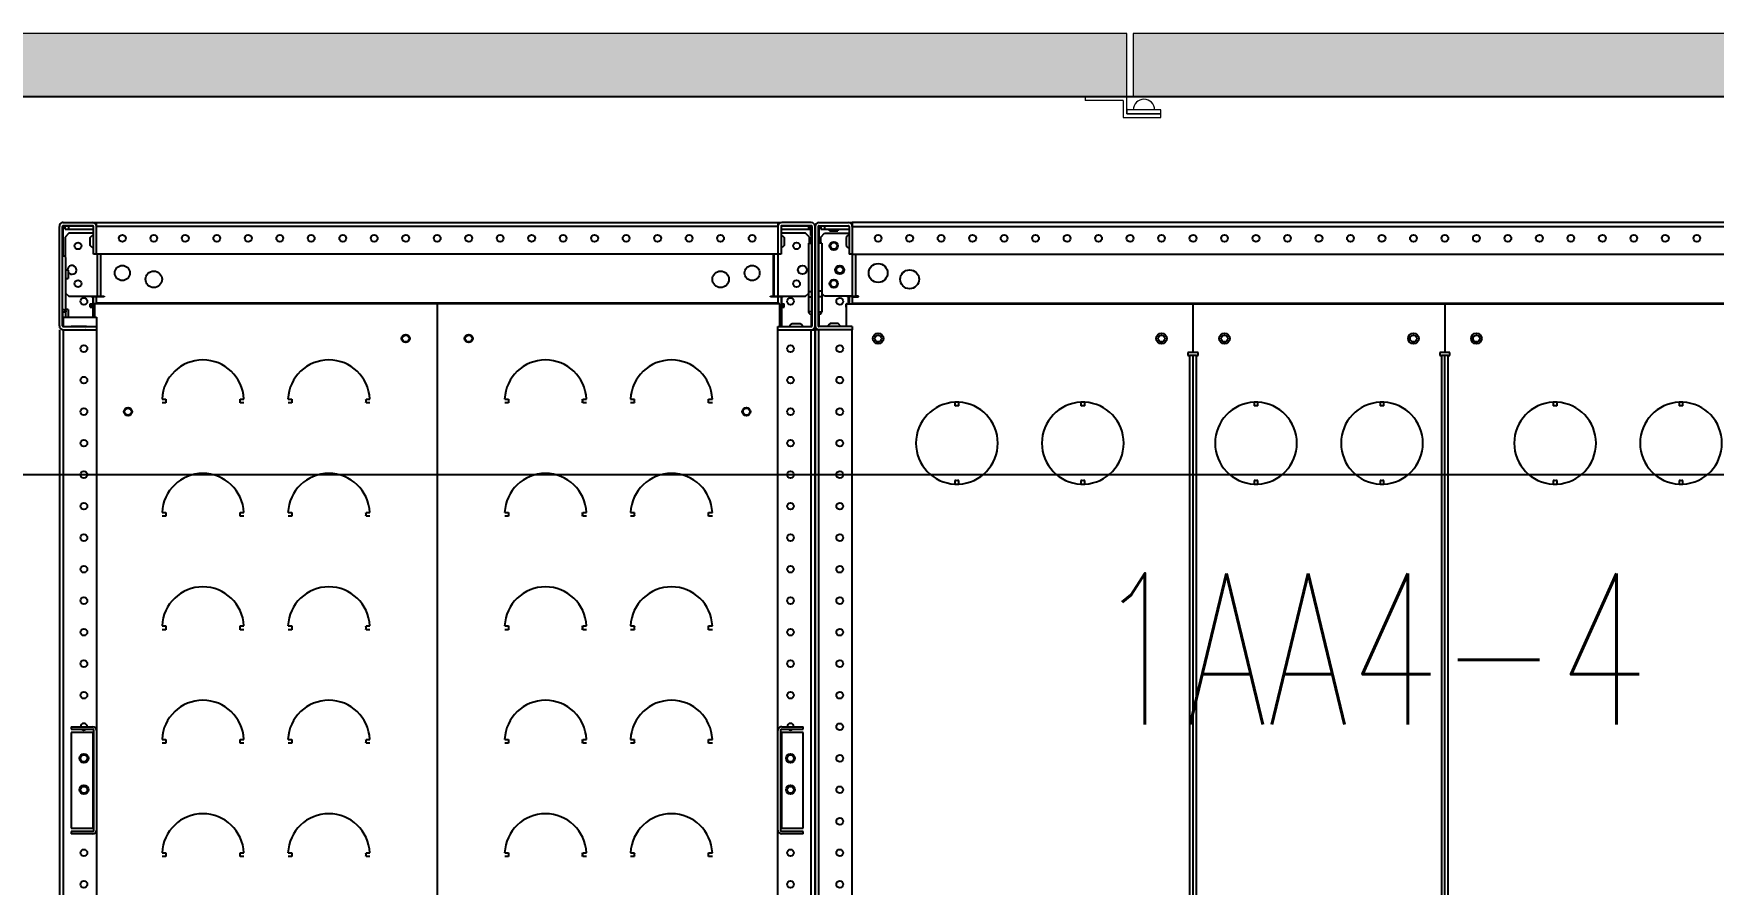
# Model space of a CAD drawing. Extents: x 758840 to 1108724, y -102573 to 143521.
# Drawn here: x 872982 to 874315, y 67108 to 67783 of the extents above; entities that cross this region are included whole.
import ezdxf

# ---------------------------------------------------------------- set-up
doc = ezdxf.new("R2010")
doc.units = 0
doc.header["$LTSCALE"] = 1000
doc.header["$MEASUREMENT"] = 0
for name, color, linetype in [('02电气-设备', 255, 'Continuous'), ('02电气-设备基础', 252, 'Continuous'), ('LWIRE', 1, 'Continuous')]:
    doc.layers.add(name, color=color, linetype=linetype)
doc.styles.add('电气文字', font='txtd.shx', dxfattribs={"width": 0.8, "height": 3.5, "bigfont": 'HZTXT.shx'})

# ---------------------------------------------------------------- blocks, each defined once
blk = doc.blocks.new('补偿-滤波柜')
at = {"linetype": 'Continuous', "lineweight": 25}
for p, q in [((-3, 1197), (-3, 1118)), ((-0.5, 1197), (-0.5, 1118)), ((-0.5, 1189.8), (0, 1189.8)), ((0, 1200), (23.5, 1200)), ((0, 1197.5), (23.5, 1197.5)), ((0, 1189.8), (0.3, 1189.8)), ((0, 1189.8), (0, 1183.7)), ((0.3, 1189.8), (0.3, 1197.5)), ((1.5, 1197.3), (4.5, 1197.3)), ((1.5, 1197.3), (1.5, 1194.8)), ((1.5, 1194.8), (4.5, 1194.8)), ((1.5, 1188.5), (4.5, 1191.5)), ((1.5, 1183.7), (1.5, 1188.5)), ((4.5, 1197.3), (4.5, 1194.8)), ((4.5, 1197.3), (23.9, 1197.3)), ((4.5, 1194.8), (24, 1194.8)), ((4.5, 1191.5), (24, 1191.5)), ((8.4, 1193.4), (8.4, 1194.8)), ((8.4, 1193.4), (15.1, 1193.4)), ((15.1, 1194.8), (15.1, 1193.4)), ((23, 1189.8), (21.5, 1188.2)), ((21.5, 1188.2), (21.5, 1181.8)), ((24, 1189.8), (23, 1189.8)), ((24, 1200), (24, 1200)), ((24, 1200), (26.5, 1200)), ((24, 1197), (24, 1175)), ((767.5, 1200), (26.5, 1200)), ((26.5, 1200), (26.5, 1197)), ((26.5, 1197.5), (26.5, 1197.5)), ((26.5, 1197.3), (26.5, 1197.3)), ((26.5, 1197), (26.5, 1175)), ((26.5, 1197), (767.5, 1197)), ((2.2, 1183.7), (-0.3, 1183.7)), ((-0.3, 1183.7), (-0.3, 1145.5)), ((2.2, 1183.7), (2.2, 1145.5)), ((21.5, 1181.8), (23, 1180.2)), ((23, 1180.2), (24, 1180.2)), ((26.5, 1175), (24, 1175)), ((26.5, 1175), (767.5, 1175)), ((26.6, 1141.5), (26.6, 1175)), ((29.2, 1141.5), (29.2, 1175)), ((29.3, 1141.5), (29.3, 1175)), ((-0.4, 1171.5), (-0.5, 1171.5)), ((-0.4, 1129.1), (-0.4, 1171.5)), ((2.2, 1145.5), (-0.3, 1145.5)), ((-0.3, 1145.5), (-0.3, 1141.2)), ((2.2, 1141.2), (-0.3, 1141.2)), ((-0.3, 1141.2), (-0.3, 1129.1)), ((2.2, 1145.5), (2.2, 1141.2)), ((4.5, 1141.5), (2.2, 1143.8)), ((2.2, 1141.2), (2.2, 1129.1)), ((26.6, 1141.5), (4.5, 1141.5)), ((21.5, 1133), (21.5, 1135.5)), ((22, 1135.5), (21.5, 1135.5)), ((22, 1135.5), (297, 1135.5)), ((22, 1117.5), (22, 1135.5)), ((22.2, 1141.4), (22.2, 1141.5)), ((23.5, 1141.4), (22.2, 1141.4)), ((23.5, 1141.4), (24, 1141.4)), ((23.5, 1135.5), (23.5, 1141.4)), ((24, 1141.4), (24, 1135.5)), ((26.5, 1141.4), (24, 1141.4)), ((26.5, 1141.4), (26.5, 1135.5)), ((26.5, 1141), (31.5, 1141)), ((26.5, 1136), (767.5, 1136)), ((26.6, 1141.5), (29.2, 1141.5)), ((29.2, 1141.5), (29.3, 1141.5)), ((31.5, 1141.5), (29.3, 1141.5)), ((31.5, 1141), (31.5, 1141.5)), ((297, 1135.5), (497, 1135.5)), ((297, 1097), (297, 1135.5)), ((497, 1135.5), (497, 1097)), ((497, 1135.5), (772, 1135.5)), ((-0.5, 1129.1), (-0.4, 1129.1)), ((-0.4, 1129.1), (-0.4, 1127.3)), ((-0.3, 1129.1), (2.2, 1129.1)), ((0, 1127.3), (0, 1117.5)), ((22, 1133), (21.5, 1133)), ((-3, 3), (-3, 1118)), ((0, 1115), (-3, 1115)), ((-0.5, 1115), (-0.5, 1115)), ((26.5, 1117.5), (0, 1117.5)), ((26.5, 1115), (0, 1115)), ((0, 85), (0, 1115)), ((8.8, 1120), (7.2, 1118.5)), ((7.2, 1118.5), (7.2, 1117.5)), ((15.2, 1120), (8.8, 1120)), ((16.7, 1118.5), (15.2, 1120)), ((16.7, 1117.5), (16.7, 1118.5)), ((26.5, 1117.5), (26.5, 1115)), ((26.5, 597.5), (26.5, 1115)), ((293, 1097), (293, 1094.5)), ((297, 1097), (293, 1097)), ((293, 1094.5), (294.3, 1094.5)), ((294.3, 1094.5), (294.3, 105.5)), ((297, 1094.5), (294.3, 1094.5)), ((301, 1097), (297, 1097)), ((299.7, 1094.5), (297, 1094.5)), ((297, 105.5), (297, 1094.5)), ((299.7, 1094.5), (301, 1094.5)), ((299.7, 105.5), (299.7, 1094.5)), ((301, 1094.5), (301, 1097)), ((493, 1097), (493, 1094.5)), ((497, 1097), (493, 1097)), ((493, 1094.5), (494.3, 1094.5)), ((494.3, 1094.5), (494.3, 105.5)), ((497, 1094.5), (494.3, 1094.5)), ((501, 1097), (497, 1097)), ((497, 105.5), (497, 1094.5)), ((499.7, 1094.5), (497, 1094.5)), ((499.7, 1094.5), (501, 1094.5)), ((499.7, 105.5), (499.7, 1094.5)), ((501, 1094.5), (501, 1097)), ((108, 1057.5), (108, 1054.5)), ((111, 1054.5), (111, 1057.5)), ((208, 1057.5), (208, 1054.5)), ((211, 1054.5), (211, 1057.5)), ((345.5, 1057.5), (345.5, 1054.5)), ((348.5, 1054.5), (348.5, 1057.5)), ((445.5, 1057.5), (445.5, 1054.5)), ((448.5, 1054.5), (448.5, 1057.5)), ((583, 1057.5), (583, 1054.5)), ((586, 1054.5), (586, 1057.5)), ((683, 1057.5), (683, 1054.5)), ((686, 1054.5), (686, 1057.5)), ((108, 995.5), (108, 992.5)), ((111, 992.5), (111, 995.5)), ((208, 995.5), (208, 992.5)), ((211, 992.5), (211, 995.5)), ((345.5, 995.5), (345.5, 992.5)), ((348.5, 992.5), (348.5, 995.5)), ((445.5, 995.5), (445.5, 992.5)), ((448.5, 992.5), (448.5, 995.5)), ((583, 995.5), (583, 992.5)), ((586, 992.5), (586, 995.5)), ((683, 995.5), (683, 992.5)), ((686, 992.5), (686, 995.5))]:
    blk.add_line(p, q, dxfattribs=at)
for centre, radius in [((47, 1187.5), 2.7), ((72, 1187.5), 2.7), ((97, 1187.5), 2.7), ((122, 1187.5), 2.7), ((147, 1187.5), 2.7), ((172, 1187.5), 2.7), ((197, 1187.5), 2.7), ((222, 1187.5), 2.7), ((247, 1187.5), 2.7), ((272, 1187.5), 2.7), ((297, 1187.5), 2.7), ((322, 1187.5), 2.7), ((347, 1187.5), 2.7), ((372, 1187.5), 2.7), ((397, 1187.5), 2.7), ((422, 1187.5), 2.7), ((447, 1187.5), 2.7), ((472, 1187.5), 2.7), ((497, 1187.5), 2.7), ((522, 1187.5), 2.7), ((547, 1187.5), 2.7), ((572, 1187.5), 2.7), ((597, 1187.5), 2.7), ((622, 1187.5), 2.7), ((647, 1187.5), 2.7), ((672, 1187.5), 2.7), ((697, 1187.5), 2.7), ((11.8, 1181.5), 3.3), ((11.8, 1181.5), 2.7), ((16.5, 1162.5), 3.55), ((16.5, 1162.5), 2.7), ((47, 1160), 7.5), ((72, 1155), 7.5), ((11.8, 1151.5), 3.3), ((11.8, 1151.5), 2.7), ((16.5, 1137.5), 2.7), ((47, 1108), 4.25), ((47, 1108), 2.7), ((272, 1108), 4.25), ((272, 1108), 2.7), ((322, 1108), 4.25), ((322, 1108), 2.7), ((472, 1108), 4.25), ((472, 1108), 2.7), ((522, 1108), 4.25), ((522, 1108), 2.7), ((16.5, 1100), 2.7), ((16.5, 1075), 2.7), ((16.5, 1050), 2.7), ((16.5, 1025), 2.7), ((16.5, 1000), 2.7), ((16.5, 975), 2.7), ((16.5, 950), 2.7), ((16.5, 925), 2.7), ((16.5, 900), 2.7), ((16.5, 875), 2.7), ((16.5, 850), 2.7), ((16.5, 825), 2.7), ((16.5, 800), 2.7), ((16.5, 775), 2.7), ((16.5, 750), 2.7), ((16.5, 725), 2.7), ((16.5, 700), 2.7), ((16.5, 675), 2.7)]:
    blk.add_circle(centre, radius, dxfattribs=at)
for centre, radius, start, end in [((0, 1197), 3, 90, 180), ((0, 1197), 0.5, 90, 180), ((23.5, 1197), 3, 0, 90), ((23.5, 1197), 0.5, 0, 90), ((-0.4, 1171.6), 0.0893, 261.9505, 348.5782), ((-0.4, 1127.2), 0.0893, 81.9505, 168.5782), ((-0.4, 1129.2), 0.0893, 261.9505, 348.5782), ((-0.1, 1129.6), 2.32, 261.9505, 348.5782), ((0, 1118), 3, 180, 270), ((0, 1118), 0.5, 180, 270), ((109.5, 1025), 32.5, 92.6454, 267.3546), ((109.5, 1025), 32.5, 87.3546, 92.6454), ((109.5, 1025), 29.5, 87.0854, 92.9146), ((109.5, 1025), 32.5, 272.6454, 87.3546), ((209.5, 1025), 32.5, 92.6454, 267.3546), ((209.5, 1025), 32.5, 87.3546, 92.6454), ((209.5, 1025), 29.5, 87.0854, 92.9146), ((209.5, 1025), 32.5, 272.6454, 87.3546), ((347, 1025), 32.5, 92.6454, 267.3546), ((347, 1025), 32.5, 87.3546, 92.6454), ((347, 1025), 29.5, 87.0854, 92.9146), ((347, 1025), 32.5, 272.6454, 87.3546), ((447, 1025), 32.5, 92.6454, 267.3546), ((447, 1025), 32.5, 87.3546, 92.6454), ((447, 1025), 29.5, 87.0854, 92.9146), ((447, 1025), 32.5, 272.6454, 87.3546), ((584.5, 1025), 32.5, 92.6454, 267.3546), ((584.5, 1025), 32.5, 87.3546, 92.6454), ((584.5, 1025), 29.5, 87.0854, 92.9146), ((584.5, 1025), 32.5, 272.6454, 87.3546), ((684.5, 1025), 32.5, 92.6454, 267.3546), ((684.5, 1025), 32.5, 87.3546, 92.6454), ((684.5, 1025), 29.5, 87.0854, 92.9146), ((684.5, 1025), 32.5, 272.6454, 87.3546), ((109.5, 1025), 29.5, 267.0854, 272.9146), ((109.5, 1025), 32.5, 267.3546, 272.6454), ((209.5, 1025), 29.5, 267.0854, 272.9146), ((209.5, 1025), 32.5, 267.3546, 272.6454), ((347, 1025), 29.5, 267.0854, 272.9146), ((347, 1025), 32.5, 267.3546, 272.6454), ((447, 1025), 29.5, 267.0854, 272.9146), ((447, 1025), 32.5, 267.3546, 272.6454), ((584.5, 1025), 29.5, 267.0854, 272.9146), ((584.5, 1025), 32.5, 267.3546, 272.6454), ((684.5, 1025), 29.5, 267.0854, 272.9146), ((684.5, 1025), 32.5, 267.3546, 272.6454)]:
    blk.add_arc(centre, radius, start, end, dxfattribs=at)
blk = doc.blocks.new('600mm 低压柜')
at = {"linetype": 'Continuous', "lineweight": 25}
for p, q in [((12.6, -1185), (12.6, -73)), ((612.6, -1185), (612.6, -73)), ((42.1, -128.6), (42.1, -1187.5)), ((583.1, -1195), (583.1, -128.6)), ((15.6, -155), (15.6, -1185)), ((609.6, -1185), (609.6, -155)), ((312.6, -1205.5), (312.6, -631.5)), ((94.1, -767), (97.1, -767)), ((97.1, -770), (94.1, -770)), ((156, -767), (159, -767)), ((159, -770), (156, -770)), ((194.1, -767), (197.1, -767)), ((197.1, -770), (194.1, -770)), ((256, -767), (259, -767)), ((259, -770), (256, -770)), ((366.1, -767), (369.1, -767)), ((369.1, -770), (366.1, -770)), ((428, -767), (431, -767)), ((431, -770), (428, -770)), ((466.1, -767), (469.1, -767)), ((469.1, -770), (466.1, -770)), ((528, -767), (531, -767)), ((531, -770), (528, -770)), ((22.1, -785), (22.1, -787)), ((22.1, -785), (39.1, -785)), ((586.1, -785), (603.1, -785)), ((603.1, -787), (603.1, -785)), ((22.1, -787), (39.1, -787)), ((22.1, -789.5), (22.1, -865.5)), ((40.1, -789.5), (22.1, -789.5)), ((39.1, -789.5), (39.1, -865.5)), ((40.1, -867), (40.1, -788)), ((585.1, -788), (585.1, -867)), ((603.1, -789.5), (585.1, -789.5)), ((586.1, -787), (603.1, -787)), ((586.1, -865.5), (586.1, -789.5)), ((603.1, -865.5), (603.1, -789.5)), ((22.1, -865.5), (40.1, -865.5)), ((94.1, -857), (97.1, -857)), ((97.1, -860), (94.1, -860)), ((156, -857), (159, -857)), ((159, -860), (156, -860)), ((194.1, -857), (197.1, -857)), ((197.1, -860), (194.1, -860)), ((256, -857), (259, -857)), ((259, -860), (256, -860)), ((366.1, -857), (369.1, -857)), ((369.1, -860), (366.1, -860)), ((428, -857), (431, -857)), ((431, -860), (428, -860)), ((466.1, -857), (469.1, -857)), ((469.1, -860), (466.1, -860)), ((528, -857), (531, -857)), ((531, -860), (528, -860)), ((585.1, -865.5), (603.1, -865.5)), ((22.1, -868), (22.1, -870)), ((39.1, -868), (22.1, -868)), ((39.1, -870), (22.1, -870)), ((603.1, -868), (586.1, -868)), ((603.1, -870), (586.1, -870)), ((603.1, -870), (603.1, -868)), ((94.1, -947), (97.1, -947)), ((97.1, -950), (94.1, -950)), ((156, -947), (159, -947)), ((159, -950), (156, -950)), ((194.1, -947), (197.1, -947)), ((197.1, -950), (194.1, -950)), ((256, -947), (259, -947)), ((259, -950), (256, -950)), ((366.1, -947), (369.1, -947)), ((369.1, -950), (366.1, -950)), ((428, -947), (431, -947)), ((431, -950), (428, -950)), ((466.1, -947), (469.1, -947)), ((469.1, -950), (466.1, -950)), ((528, -947), (531, -947)), ((531, -950), (528, -950)), ((94.1, -1037), (97.1, -1037)), ((97.1, -1040), (94.1, -1040)), ((156, -1037), (159, -1037)), ((159, -1040), (156, -1040)), ((194.1, -1037), (197.1, -1037)), ((197.1, -1040), (194.1, -1040)), ((256, -1037), (259, -1037)), ((259, -1040), (256, -1040)), ((366.1, -1037), (369.1, -1037)), ((369.1, -1040), (366.1, -1040)), ((428, -1037), (431, -1037)), ((431, -1040), (428, -1040)), ((466.1, -1037), (469.1, -1037)), ((469.1, -1040), (466.1, -1040)), ((528, -1037), (531, -1037)), ((531, -1040), (528, -1040)), ((94.1, -1127), (97.1, -1127)), ((97.1, -1130), (94.1, -1130)), ((156, -1127), (159, -1127)), ((159, -1130), (156, -1130)), ((194.1, -1127), (197.1, -1127)), ((197.1, -1130), (194.1, -1130)), ((256, -1127), (259, -1127)), ((259, -1130), (256, -1130)), ((366.1, -1127), (369.1, -1127)), ((369.1, -1130), (366.1, -1130)), ((428, -1127), (431, -1127)), ((431, -1130), (428, -1130)), ((466.1, -1127), (469.1, -1127)), ((469.1, -1130), (466.1, -1130)), ((528, -1127), (531, -1127)), ((531, -1130), (528, -1130)), ((42.1, -1185), (12.6, -1185)), ((15.1, -1185), (15.1, -1185)), ((609.6, -1185), (583.1, -1185)), ((591.1, -1185), (591.1, -1184.7)), ((591.1, -1184.7), (603.1, -1184.7)), ((594.1, -1185), (594.5, -1184.7)), ((603.1, -1184.7), (603.1, -1185)), ((12.6, -1188), (12.6, -1267)), ((15.1, -1267), (15.1, -1188)), ((15.1, -1199), (15.2, -1199)), ((15.2, -1241.5), (15.2, -1197.3)), ((15.3, -1199.1), (17.8, -1199.1)), ((15.3, -1253.6), (15.3, -1199.1)), ((42.1, -1187.5), (15.6, -1187.5)), ((15.6, -1197.3), (15.6, -1187.5)), ((17.8, -1253.6), (17.8, -1199.1)), ((22.8, -1188.5), (22.8, -1187.5)), ((24.3, -1190), (22.8, -1188.5)), ((30.8, -1190), (24.3, -1190)), ((32.3, -1188.5), (30.8, -1190)), ((32.3, -1187.5), (32.3, -1188.5)), ((39.1, -1187.5), (39.1, -1203)), ((39.6, -1211.4), (39.6, -1187.5)), ((40.6, -1187.5), (40.6, -1205.5)), ((609.6, -1187.5), (583.1, -1187.5)), ((610.1, -1195), (583.1, -1195)), ((584.6, -1205.5), (584.6, -1195)), ((585.6, -1195), (585.6, -1211.4)), ((586.1, -1203), (586.1, -1195)), ((591.1, -1187.7), (591.1, -1187.5)), ((603.1, -1187.7), (591.1, -1187.7)), ((603.1, -1187.5), (603.1, -1187.7)), ((605.7, -1201.1), (605.7, -1195)), ((607.4, -1195), (607.4, -1241.7)), ((607.4, -1199.4), (607.4, -1199.2)), ((609.9, -1199.2), (607.4, -1199.5)), ((609.9, -1199.2), (607.4, -1199.4)), ((609.9, -1199.2), (607.4, -1199.2)), ((609.6, -1195), (609.6, -1187.5)), ((609.9, -1195), (609.9, -1199.2)), ((610.1, -1188), (610.1, -1267)), ((612.6, -1188), (612.6, -1267)), ((17.8, -1211.2), (15.3, -1211.2)), ((20.1, -1211.5), (17.8, -1213.8)), ((48.1, -1211.5), (20.1, -1211.5)), ((37.1, -1203), (37.1, -1205.5)), ((39.6, -1203), (37.1, -1203)), ((39.6, -1205.5), (37.1, -1205.5)), ((42.1, -1211.4), (37.8, -1211.4)), ((37.8, -1211.4), (37.8, -1211.5)), ((38.6, -1203), (38.6, -1205.5)), ((39.1, -1205.5), (39.1, -1211.4)), ((40.6, -1205.5), (584.6, -1205.5)), ((42.1, -1211.4), (42.1, -1205.5)), ((42.1, -1206), (583.1, -1206)), ((42.1, -1211), (48.1, -1211)), ((42.1, -1270), (42.1, -1211.5)), ((45.1, -1211.5), (45.1, -1245)), ((45.6, -1211.5), (45.6, -1245)), ((48.1, -1211), (48.1, -1211.5)), ((577.1, -1211), (583.1, -1211)), ((577.1, -1211.5), (577.1, -1211)), ((605.1, -1211.5), (577.1, -1211.5)), ((579.9, -1245), (579.9, -1211.5)), ((580, -1245), (580, -1211.5)), ((582.6, -1245), (582.6, -1211.5)), ((583.1, -1205.5), (583.1, -1211.4)), ((587.3, -1211.4), (583.1, -1211.4)), ((588.1, -1203), (585.6, -1203)), ((588.1, -1205.5), (585.6, -1205.5)), ((586.1, -1211.4), (586.1, -1205.5)), ((586.6, -1203), (586.6, -1205.5)), ((587.3, -1211.5), (587.3, -1211.4)), ((588.1, -1203), (588.1, -1205.5)), ((607.4, -1213.8), (605.1, -1211.5)), ((605.7, -1201.1), (607.4, -1201.1)), ((610, -1201.1), (610, -1243.5)), ((17.8, -1215.4), (15.3, -1215.4)), ((607.4, -1225.6), (605.7, -1225.6)), ((605.7, -1232.2), (605.7, -1225.6)), ((605.7, -1232.2), (607.4, -1232.2)), ((15.2, -1241.5), (15.1, -1241.5)), ((17.8, -1253.6), (15.3, -1253.6)), ((15.6, -1259.8), (15.6, -1253.6)), ((17.1, -1253.6), (17.1, -1258.5)), ((37.1, -1251.7), (38.6, -1250.2)), ((37.1, -1258.2), (37.1, -1251.7)), ((38.6, -1250.2), (39.6, -1250.2)), ((39.6, -1267), (39.6, -1245)), ((39.6, -1245), (585.6, -1245)), ((583.1, -1245), (583.1, -1270)), ((585.6, -1245), (585.6, -1267)), ((585.6, -1250.2), (586.6, -1250.2)), ((586.6, -1250.2), (588.1, -1251.7)), ((588.1, -1251.7), (588.1, -1258.2)), ((607.4, -1241.7), (607.4, -1241.9)), ((608.1, -1258.5), (608.1, -1242.9)), ((609.6, -1243.5), (609.6, -1267.5)), ((15.1, -1259.8), (15.9, -1259.8)), ((15.9, -1259.8), (15.9, -1267.5)), ((17.1, -1258.5), (20.1, -1261.5)), ((17.1, -1264.8), (17.1, -1267.3)), ((39.6, -1264.8), (17.1, -1264.8)), ((17.6, -1264.8), (17.6, -1267.3)), ((20.1, -1261.5), (39.6, -1261.5)), ((38.6, -1259.7), (37.1, -1258.2)), ((39.6, -1259.7), (38.6, -1259.7)), ((42.1, -1267), (583.1, -1267)), ((586.6, -1259.7), (585.6, -1259.7)), ((585.6, -1261.5), (605.1, -1261.5)), ((608.1, -1264.8), (585.6, -1264.8)), ((588.1, -1258.2), (586.6, -1259.7)), ((605.1, -1261.5), (608.1, -1258.5)), ((605.1, -1264.8), (605.1, -1267.3)), ((608.1, -1264.8), (608.1, -1267.3)), ((15.6, -1267.5), (39.1, -1267.5)), ((15.6, -1270), (39.1, -1270)), ((39.5, -1267.3), (17.1, -1267.3)), ((39.6, -1269.9), (39.6, -1270)), ((609.6, -1270), (39.6, -1270)), ((42.1, -1267.3), (42, -1267.3)), ((42, -1267.5), (42.1, -1267.5)), ((583.1, -1267.3), (583.1, -1267.3)), ((583.1, -1267.5), (583.1, -1267.5)), ((608.1, -1267.3), (585.7, -1267.3)), ((586.1, -1267.5), (609.6, -1267.5))]:
    blk.add_line(p, q, dxfattribs=at)
at = {"linetype": 'Continuous', "lineweight": 25, "flags": 128}
blk.add_lwpolyline([(591.6, -1184.7), (591.8, -1184.9), (592, -1185)], dxfattribs=at)
at = {"linetype": 'Continuous', "lineweight": 25}
for centre, radius in [((32.1, -745), 2.7), ((593.1, -745), 2.7), ((32.1, -770), 2.7), ((593.1, -770), 2.7), ((32.1, -820), 3.55), ((32.1, -820), 2.7), ((593.1, -820), 3.55), ((593.1, -820), 2.7), ((32.1, -845), 3.55), ((32.1, -845), 2.7), ((593.1, -845), 3.55), ((593.1, -845), 2.7), ((32.1, -895), 2.7), ((593.1, -895), 2.7), ((32.1, -920), 2.7), ((593.1, -920), 2.7), ((32.1, -945), 2.7), ((593.1, -945), 2.7), ((32.1, -970), 2.7), ((593.1, -970), 2.7), ((32.1, -995), 2.7), ((593.1, -995), 2.7), ((32.1, -1020), 2.7), ((593.1, -1020), 2.7), ((32.1, -1045), 2.7), ((593.1, -1045), 2.7), ((32.1, -1070), 2.7), ((593.1, -1070), 2.7), ((32.1, -1095), 2.7), ((593.1, -1095), 2.7), ((32.1, -1120), 2.7), ((67.1, -1120), 3.25), ((67.1, -1120), 2.7), ((558.1, -1120), 3.25), ((558.1, -1120), 2.7), ((593.1, -1120), 2.7), ((32.1, -1145), 2.7), ((593.1, -1145), 2.7), ((32.1, -1170), 2.7), ((593.1, -1170), 2.7), ((287.6, -1178), 3.25), ((287.6, -1178), 2.7), ((337.6, -1178), 3.25), ((337.6, -1178), 2.7), ((32.1, -1207.5), 2.7), ((593.1, -1207.5), 2.7), ((27.3, -1221.5), 2.7), ((62.6, -1230), 6), ((87.6, -1225), 6.55), ((537.6, -1225), 6.55), ((562.6, -1230), 6), ((597.8, -1221.5), 2.7), ((22.6, -1232.5), 3.55), ((27.3, -1251.5), 2.7), ((597.8, -1251.5), 2.7), ((62.6, -1257.5), 2.7), ((87.6, -1257.5), 2.7), ((112.6, -1257.5), 2.7), ((137.6, -1257.5), 2.7), ((162.6, -1257.5), 2.7), ((187.6, -1257.5), 2.7), ((212.6, -1257.5), 2.7), ((237.6, -1257.5), 2.7), ((262.6, -1257.5), 2.7), ((287.6, -1257.5), 2.7), ((312.6, -1257.5), 2.7), ((337.6, -1257.5), 2.7), ((362.6, -1257.5), 2.7), ((387.6, -1257.5), 2.7), ((412.6, -1257.5), 2.7), ((437.6, -1257.5), 2.7), ((462.6, -1257.5), 2.7), ((487.6, -1257.5), 2.7), ((512.6, -1257.5), 2.7), ((537.6, -1257.5), 2.7), ((562.6, -1257.5), 2.7)]:
    blk.add_circle(centre, radius, dxfattribs=at)
for centre, radius, start, end in [((126.6, -768.5), 32.5, 182.6454, 357.3546), ((126.6, -768.5), 29.5, 177.0854, 182.9146), ((126.6, -768.5), 29.5, 357.0854, 2.9146), ((226.6, -768.5), 32.5, 182.6454, 357.3546), ((226.6, -768.5), 29.5, 177.0854, 182.9146), ((226.6, -768.5), 29.5, 357.0854, 2.9146), ((398.6, -768.5), 32.5, 182.6454, 357.3546), ((398.6, -768.5), 29.5, 177.0854, 182.9146), ((398.6, -768.5), 29.5, 357.0854, 2.9146), ((498.6, -768.5), 32.5, 182.6454, 357.3546), ((498.6, -768.5), 29.5, 177.0854, 182.9146), ((498.6, -768.5), 29.5, 357.0854, 2.9146), ((39.1, -788), 3, 0, 90), ((586.1, -788), 3, 90, 180), ((39.1, -788), 1, 0, 90), ((586.1, -788), 1, 90, 180), ((126.6, -858.5), 32.5, 182.6454, 357.3546), ((126.6, -858.5), 29.5, 177.0854, 182.9146), ((126.6, -858.5), 29.5, 357.0854, 2.9146), ((226.6, -858.5), 32.5, 182.6454, 357.3546), ((226.6, -858.5), 29.5, 177.0854, 182.9146), ((226.6, -858.5), 29.5, 357.0854, 2.9146), ((398.6, -858.5), 32.5, 182.6454, 357.3546), ((398.6, -858.5), 29.5, 177.0854, 182.9146), ((398.6, -858.5), 29.5, 357.0854, 2.9146), ((498.6, -858.5), 32.5, 182.6454, 357.3546), ((498.6, -858.5), 29.5, 177.0854, 182.9146), ((498.6, -858.5), 29.5, 357.0854, 2.9146), ((32.1, -870), 2.7, 180, 0), ((32.1, -870), 2.7, 47.7946, 132.2054), ((39.1, -867), 3, 270, 0), ((39.1, -867), 1, 270, 0), ((586.1, -867), 3, 180, 270), ((586.1, -867), 1, 180, 270), ((593.1, -870), 2.7, 180, 0), ((593.1, -870), 2.7, 47.7946, 132.2054), ((126.6, -948.5), 32.5, 182.6454, 357.3546), ((126.6, -948.5), 29.5, 177.0854, 182.9146), ((126.6, -948.5), 29.5, 357.0854, 2.9146), ((226.6, -948.5), 32.5, 182.6454, 357.3546), ((226.6, -948.5), 29.5, 177.0854, 182.9146), ((226.6, -948.5), 29.5, 357.0854, 2.9146), ((398.6, -948.5), 32.5, 182.6454, 357.3546), ((398.6, -948.5), 29.5, 177.0854, 182.9146), ((398.6, -948.5), 29.5, 357.0854, 2.9146), ((498.6, -948.5), 32.5, 182.6454, 357.3546), ((498.6, -948.5), 29.5, 177.0854, 182.9146), ((498.6, -948.5), 29.5, 357.0854, 2.9146), ((126.6, -1038.5), 32.5, 182.6454, 357.3546), ((126.6, -1038.5), 29.5, 177.0854, 182.9146), ((126.6, -1038.5), 29.5, 357.0854, 2.9146), ((226.6, -1038.5), 32.5, 182.6454, 357.3546), ((226.6, -1038.5), 29.5, 177.0854, 182.9146), ((226.6, -1038.5), 29.5, 357.0854, 2.9146), ((398.6, -1038.5), 32.5, 182.6454, 357.3546), ((398.6, -1038.5), 29.5, 177.0854, 182.9146), ((398.6, -1038.5), 29.5, 357.0854, 2.9146), ((498.6, -1038.5), 32.5, 182.6454, 357.3546), ((498.6, -1038.5), 29.5, 177.0854, 182.9146), ((498.6, -1038.5), 29.5, 357.0854, 2.9146), ((126.6, -1128.5), 32.5, 182.6454, 357.3546), ((126.6, -1128.5), 29.5, 177.0854, 182.9146), ((126.6, -1128.5), 29.5, 357.0854, 2.9146), ((226.6, -1128.5), 32.5, 182.6454, 357.3546), ((226.6, -1128.5), 29.5, 177.0854, 182.9146), ((226.6, -1128.5), 29.5, 357.0854, 2.9146), ((398.6, -1128.5), 32.5, 182.6454, 357.3546), ((398.6, -1128.5), 29.5, 177.0854, 182.9146), ((398.6, -1128.5), 29.5, 357.0854, 2.9146), ((498.6, -1128.5), 32.5, 182.6454, 357.3546), ((498.6, -1128.5), 29.5, 177.0854, 182.9146), ((498.6, -1128.5), 29.5, 357.0854, 2.9146), ((15.6, -1188), 3, 90, 180), ((609.6, -1188), 3, 0, 90), ((15.6, -1188), 0.5, 90, 180), ((15.1, -1197.2), 0.0893, 191.4218, 278.0495), ((15.5, -1199.6), 2.32, 11.4218, 98.0495), ((15.2, -1199.1), 0.0893, 11.4218, 98.0495), ((608.7, -1199.2), 1.34, 189.2464, 193.1616), ((609.6, -1188), 0.5, 0, 90), ((609.9, -1199.2), 0.0515, 189.2464, 193.1616), ((602.6, -1232.5), 3.55, 29.1627, 4.8477), ((15.2, -1241.6), 0.0893, 11.4218, 98.0495), ((608.7, -1241.7), 1.34, 189.2464, 193.1616), ((15.6, -1267), 3, 180, 270), ((15.6, -1267), 0.5, 180, 270), ((39.1, -1267), 0.5, 270, 360), ((39.1, -1267), 3, 270, 360), ((586.1, -1267), 3, 180, 270), ((586.1, -1267), 0.5, 180, 270), ((609.6, -1267), 3, 270, 0), ((609.6, -1267), 0.5, 270, 0)]:
    blk.add_arc(centre, radius, start, end, dxfattribs=at)
for points in [[(610, -1201.1), (609.6, -1201.1), (609, -1201), (608.2, -1200.7), (607.6, -1200.2), (607.5, -1199.7), (607.4, -1199.5)], [(607.4, -1242), (607.5, -1242.2), (607.6, -1242.6), (608.2, -1243.1), (609, -1243.4), (609.6, -1243.5), (610, -1243.5)]]:
    blk.add_open_spline(points, degree=3, dxfattribs=at)
for points in [[(610, -1199.3), (609.9, -1199.3), (609.9, -1199.3), (609.9, -1199.3), (609.9, -1199.3), (609.9, -1199.3), (609.9, -1199.2)], [(610.1, -1201.1), (610.1, -1201.1), (610, -1201.1), (610, -1201.1), (610, -1201.1), (610, -1201.1), (610, -1201.1)], [(610, -1243.5), (610, -1243.5), (610, -1243.5), (610, -1243.5), (610, -1243.5), (610.1, -1243.6), (610.1, -1243.6)]]:
    blk.add_open_spline(points, degree=3, knots=[0, 0, 0, 0, 0.25, 0.5, 0.75, 1, 1, 1, 1], dxfattribs=at)
blk = doc.blocks.new('BD4-PAL0101-LVPM-07')
at = {"ltscale": 5}
h = blk.add_hatch(dxfattribs=at)
h.set_pattern_fill('隔热材料01', color=8, scale=80, angle=45)
h.set_pattern_definition([(315, (-6393581, 4851932.706), (28.28427125, 28.28427125), [4.0142, -35.9858]), (315, (-6393602.19, 4851911.516), (28.28427125, 28.28427125), [4.0142, -35.9858]), (135, (-6393568.565, 4851906.755), (-28.28427125, -28.28427125), [4.0142, -35.9858]), (135, (-6393576.24, 4851899.08), (-28.28427125, -28.28427125), [4.0142, -35.9858]), (225, (-6393553.707, 4851912.52), (28.28427125, -28.28427125), [40.0194, 0.0194]), (180, (-6393563.022, 4851906.045), (-28.2842, 28.2842), [3.4144, -53.1542]), (161.56505, (-6393538.152, 4851934.33), (-28.284169758, 28.28429741), [2.244, -87.1988]), (161.56505, (-6393566.436, 4851906.045), (-28.284169758, 28.28429741), [2.244, -87.1988]), (198.43495, (-6393530.48, 4851935.75), (-28.28429741, 28.28416976), [4.488, -84.9548]), (198.43495, (-6393558.764, 4851907.464), (-28.28429741, 28.28416976), [4.488, -84.9548]), (108.43495, (-6393543.119, 4851937.877), (-28.28429741, 28.284169758), [21.3712, -68.0716]), (108.43495, (-6393571.403, 4851909.593), (-28.28429741, 28.284169758), [21.3712, -68.0716]), (161.56505, (-6393552.715, 4851960.99), (-28.284169758, 28.28429741), [2.244, -87.1988]), (161.56505, (-6393581, 4851932.706), (-28.284169758, 28.28429741), [2.244, -87.1988]), (180, (-6393583.129, 4851933.415), (-28.2842, 28.2842), [3.4144, -53.1542]), (198.43495, (-6393558.26, 4851961.7), (-28.28429741, 28.28416976), [4.488, -84.9548]), (198.43495, (-6393586.543, 4851933.415), (-28.28429741, 28.28416976), [4.488, -84.9548]), (90, (-6393602.9, 4851913.645), (-28.2842, 28.2842), [3.4144, -53.1542]), (108.43495, (-6393573.905, 4851939.8), (-28.28429741, 28.284169758), [2.244, -87.1988]), (108.43495, (-6393602.19, 4851911.516), (-28.28429741, 28.284169758), [2.244, -87.1988]), (71.56505, (-6393574.615, 4851945.343), (-28.28416976, 28.28429741), [4.488, -84.9548]), (71.56505, (-6393602.9, 4851917.06), (-28.28416976, 28.28429741), [4.488, -84.9548]), (161.56505, (-6393550.793, 4851930.204), (-28.284169758, 28.28429741), [21.3712, -68.0716]), (161.56505, (-6393579.077, 4851901.92), (-28.284169758, 28.28429741), [21.3712, -68.0716]), (90, (-6393575.53, 4851893.538), (-28.2842, 28.2842), [3.4144, -53.1542]), (108.43495, (-6393547.244, 4851925.237), (-28.28429741, 28.284169758), [2.244, -87.1988]), (108.43495, (-6393575.529, 4851896.952), (-28.28429741, 28.284169758), [2.244, -87.1988]), (71.56505, (-6393548.664, 4851917.564), (-28.28416976, 28.28429741), [4.488, -84.9548]), (71.56505, (-6393576.948, 4851889.28), (-28.28416976, 28.28429741), [4.488, -84.9548])])
h.paths.add_polyline_path([(1915306.6, 710273.1), (1915872.1, 710273.1), (1915872.1, 710323.1), (1915306.6, 710323.1)])
h.paths.add_polyline_path([(1914736.1, 710273.1), (1915301.6, 710273.1), (1915301.6, 710323.1), (1914736.1, 710323.1)])
h.paths.add_polyline_path([(1916874.6, 710323.1), (1915982.1, 710323.1), (1915982.1, 710273.1), (1916874.6, 710273.1)])
h.paths.add_polyline_path([(1917772.1, 710323.1), (1916879.6, 710323.1), (1916879.6, 710273.1), (1917772.1, 710273.1)])
h.paths.add_polyline_path([(1917882.1, 710273.1), (1918774.6, 710273.1), (1918774.6, 710323.1), (1917882.1, 710323.1)])
h.paths.add_polyline_path([(1918779.6, 710323.1), (1918779.6, 710273.1), (1919672.1, 710273.1), (1919672.1, 710323.1)])
h.paths.add_polyline_path([(1920874.6, 710323.1), (1919782.1, 710323.1), (1919782.1, 710273.1), (1920874.6, 710273.1)])
h.paths.add_polyline_path([(1920879.6, 710323.1), (1920879.6, 710273.1), (1921972.1, 710273.1), (1921972.1, 710323.1)])
h.paths.add_polyline_path([(1923279.6, 710323.1), (1922082.1, 710323.1), (1922082.1, 710273.1), (1923279.6, 710273.1)])
h.paths.add_polyline_path([(1923284.6, 710323.1), (1923284.6, 710273.1), (1924482.1, 710273.1), (1924482.1, 710323.1)])
h.paths.add_polyline_path([(1925884.6, 710323.1), (1924592.1, 710323.1), (1924592.1, 710273.1), (1925884.6, 710273.1)])
h.paths.add_polyline_path([(1925889.6, 710323.1), (1925889.6, 710273.1), (1927182.1, 710273.1), (1927182.1, 710323.1)])
h.paths.add_polyline_path([(1927292.1, 710323.1), (1928132.1, 710323.1), (1928132.1, 710273.1), (1927292.1, 710273.1)])
at = {"linetype": 'ByBlock', "lineweight": 15}
for p, q in [((1920874.6, 710323.1), (1919782.1, 710323.1)), ((1920874.6, 710273.1), (1920874.6, 710323.1)), ((1921972.1, 710323.1), (1920879.6, 710323.1)), ((1920879.6, 710323.1), (1920879.6, 710273.1)), ((1919782.1, 710273.1), (1920874.6, 710273.1)), ((1920879.6, 710273.1), (1921972.1, 710273.1))]:
    blk.add_line(p, q, dxfattribs=at)
at = {"lineweight": 15}
for p, q in [((1920874.6, 710273.1), (1920841.6, 710273.1)), ((1920841.6, 710273.1), (1920841.6, 710270.1)), ((1920871.6, 710270.1), (1920841.6, 710270.1)), ((1920871.6, 710270.1), (1920871.6, 710256.6)), ((1920874.6, 710259.6), (1920874.6, 710273.1)), ((1920871.6, 710259.6), (1920871.6, 710256.6)), ((1920871.6, 710256.6), (1920901.6, 710256.6)), ((1920871.6, 710256.6), (1920874.6, 710256.6)), ((1920874.6, 710263.4), (1920874.6, 710259.6)), ((1920901.6, 710262.6), (1920874.6, 710262.6)), ((1920901.6, 710259.6), (1920874.6, 710259.6)), ((1920874.6, 710259.6), (1920901.6, 710259.6)), ((1920901.6, 710259.6), (1920901.6, 710262.6)), ((1920901.6, 710256.6), (1920901.6, 710259.6))]:
    blk.add_line(p, q, dxfattribs=at)
blk.add_arc((1920888.1, 710262.6), 8.49, 0, 180, dxfattribs=at)
at = {"layer": '02电气-设备', "color": 5, "ltscale": 5, "rotation": 180}
blk.add_blockref('600mm 低压柜', (1920639.6, 708903.2), dxfattribs=at)
at = {"layer": '02电气-设备', "color": 5, "ltscale": 5}
blk.add_blockref('补偿-滤波柜', (1920630.1, 708973.2), dxfattribs=at)
at = {"layer": 'LWIRE', "linetype": 'ByBlock', "lineweight": 15, "style": '电气文字', "width": 0.7}
blk.add_text('1AA4-4', height=120, dxfattribs=at).set_placement((1920849.3, 709774.9))

msp = doc.modelspace()

# ---------------------------------------------------------------- linework, layer by layer
at = {"layer": '02电气-设备基础'}
msp.add_lwpolyline([(901460.28, 67432.51), (866802.28, 67432.51), (866802.28, 67732.51), (901460.28, 67732.51)], close=True, dxfattribs=at)

# ---------------------------------------------------------------- block references
at = {"layer": '02电气-设备'}
msp.add_blockref('BD4-PAL0101-LVPM-07', (-1047025.03, -642540.59), dxfattribs=at)

doc.saveas('drawing.dxf')
